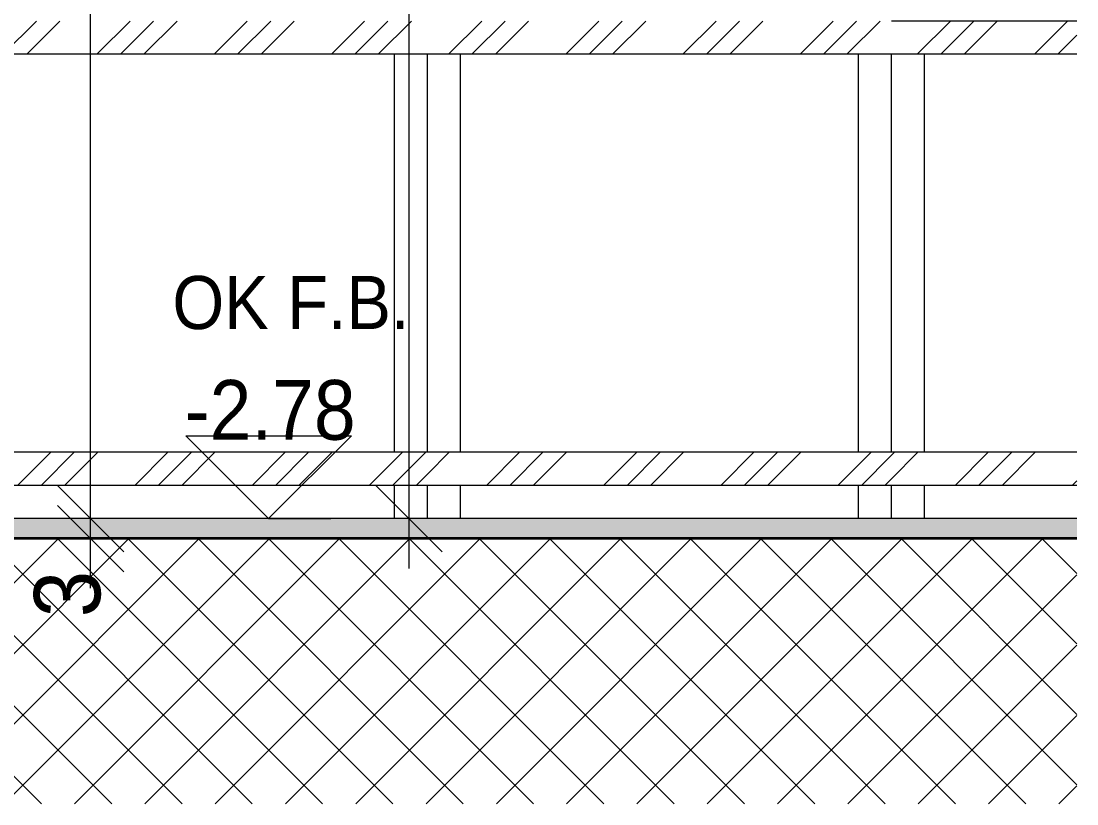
# Model space of a CAD drawing. Header units: metres. Extents: x -0.64 to 0.89, y -0.01 to 0.61.
# Drawn here: x 0.3957 to 0.42755, y 0.14365 to 0.16725 of the extents above; entities that cross this region are included whole.
import ezdxf
from ezdxf.xclip import XClip

# ---------------------------------------------------------------- set-up
doc = ezdxf.new("R2010")
doc.units = ezdxf.units.M
doc.header["$MEASUREMENT"] = 0
doc.header["$XCLIPFRAME"] = 0
for name, color, linetype in [('011_Stift 1.Grau', 7, 'Continuous'), ('035 Decken', 7, 'Continuous'), ('035 Decken Bauteilschraffuren', 7, 'Continuous'), ('035 Decken Schichttrennlinien', 7, 'Continuous'), ('120 Bemassungen Detail', 7, 'Continuous'), ('255 Plangrafiken', 7, 'Continuous'), ('255 Plangrafiken Bauteilschraffuren', 7, 'Continuous')]:
    doc.layers.add(name, color=color, linetype=linetype)
doc.styles.add('ERSTELLTER_STIL_5', font='Arial.ttf', dxfattribs={"width": 0.9})
pattern_1 = [(45, (-2.970789, 0.2078478), (-0.001767767, 0.001767767), []), (45, (-2.9711427, 0.2082014), (-0.001767767, 0.001767767), []), (45, (-2.9714962, 0.208555), (-0.001767767, 0.001767767), [])]

# ---------------------------------------------------------------- blocks, each defined once
blk = doc.blocks.new('Zeichnung_3_2', base_point=(-2.970789, 0.207848))
at = {"layer": '035 Decken Bauteilschraffuren', "linetype": 'Continuous', "lineweight": 0, "true_color": 0x000000}
h = blk.add_hatch(dxfattribs=at)
h.set_pattern_fill('Unterlagsboden_0002', color=18, style=0, pattern_type=2)
h.set_pattern_definition([(45, (-2.9707891, 0.2098478), (-0.0006363961, 0.0006363961), [0, -0.0006, 0, -0.0009]), (110, (-2.9687891, 0.2098478), (0.00084572336, 0.00030781813), [0, -0.00044, 0, -0.00076])])
h.paths.add_polyline_path([(0.427551, 0.152248), (0.371045, 0.152248), (0.371045, 0.151648), (0.427551, 0.151648)])
h = blk.add_hatch(dxfattribs=at)
h.set_pattern_fill('Beton_0002', color=18, style=0, pattern_type=2)
h.set_pattern_definition([(45, (-2.9707891, 0.2078478), (-0.0010606602, 0.0010606602), []), (135, (-2.9707891, 0.2078478), (0.0010606602, 0.0010606602), [])])
h.paths.add_polyline_path([(0.371045, 0.143648), (0.427551, 0.143648), (0.427551, 0.151648), (0.371045, 0.151648)])
at = {"layer": '255 Plangrafiken Bauteilschraffuren', "linetype": 'Continuous', "lineweight": 0, "true_color": 0x000000}
h = blk.add_hatch(dxfattribs=at)
h.set_pattern_fill('Holzwerkstoff_0002', color=18, style=0, pattern_type=2)
h.set_pattern_definition(pattern_1)
h.paths.add_polyline_path([(0.407958, 0.167247), (0.393958, 0.167247), (0.393958, 0.166247), (0.407958, 0.166247)])
h = blk.add_hatch(dxfattribs=at)
h.set_pattern_fill('Holzwerkstoff_0002', color=18, style=0, pattern_type=2)
h.set_pattern_definition(pattern_1)
h.paths.add_polyline_path([(0.421958, 0.167247), (0.407958, 0.167247), (0.407958, 0.166247), (0.421958, 0.166247)])
h = blk.add_hatch(dxfattribs=at)
h.set_pattern_fill('Holzwerkstoff_0002', color=18, style=0, pattern_type=2)
h.set_pattern_definition(pattern_1)
h.paths.add_polyline_path([(0.421958, 0.166247), (0.427551, 0.166247), (0.427551, 0.167247), (0.421958, 0.167247)])
h = blk.add_hatch(dxfattribs=at)
h.set_pattern_fill('Holzwerkstoff_0002', color=18, style=0, pattern_type=2)
h.set_pattern_definition(pattern_1)
h.paths.add_polyline_path([(0.407958, 0.154247), (0.393958, 0.154247), (0.393958, 0.153247), (0.407958, 0.153247)])
h = blk.add_hatch(dxfattribs=at)
h.set_pattern_fill('Holzwerkstoff_0002', color=18, style=0, pattern_type=2)
h.set_pattern_definition(pattern_1)
h.paths.add_polyline_path([(0.421958, 0.154247), (0.407958, 0.154247), (0.407958, 0.153247), (0.421958, 0.153247)])
h = blk.add_hatch(dxfattribs=at)
h.set_pattern_fill('Holzwerkstoff_0002', color=18, style=0, pattern_type=2)
h.set_pattern_definition(pattern_1)
h.paths.add_polyline_path([(0.421958, 0.153247), (0.427551, 0.153247), (0.427551, 0.154247), (0.421958, 0.154247)])
at = {"layer": '035 Decken', "color": 7, "linetype": 'Continuous', "lineweight": 20, "ltscale": 1000, "flags": 128}
blk.add_lwpolyline([(0.427551, 0.152248), (0.371045, 0.152248), (0.342958, 0.152248)], dxfattribs=at)
at = {"layer": '035 Decken Schichttrennlinien', "color": 7, "linetype": 'Continuous', "lineweight": 35, "ltscale": 1000, "flags": 128}
blk.add_lwpolyline([(0.427551, 0.151648), (0.371045, 0.151648), (0.342958, 0.151648)], dxfattribs=at)
at = {"layer": '120 Bemassungen Detail', "color": 7, "linetype": 'Continuous', "lineweight": 13, "ltscale": 1000}
for p, q in [((0.407404, 0.152248), (0.407404, 0.197448)), ((0.397794, 0.152248), (0.397794, 0.193148)), ((0.403164, 0.152248), (0.400664, 0.154748)), ((0.400664, 0.154748), (0.405664, 0.154748)), ((0.405664, 0.154748), (0.403164, 0.152248)), ((0.396794, 0.153248), (0.398794, 0.151248)), ((0.406404, 0.153248), (0.408404, 0.151248)), ((0.398794, 0.150648), (0.396794, 0.152648)), ((0.399794, 0.152248), (0.395919, 0.152248)), ((0.397794, 0.151648), (0.397794, 0.152248)), ((0.403164, 0.152248), (0.401164, 0.152248)), ((0.403164, 0.152248), (0.405039, 0.152248)), ((0.409404, 0.152248), (0.405529, 0.152248)), ((0.407404, 0.150748), (0.407404, 0.152248)), ((0.399794, 0.151648), (0.395919, 0.151648)), ((0.397794, 0.150148), (0.397794, 0.151648))]:
    blk.add_line(p, q, dxfattribs=at)
at = {"layer": '255 Plangrafiken', "color": 7, "linetype": 'Continuous', "lineweight": 13, "ltscale": 1000}
for p, q in [((0.427551, 0.167247), (0.421958, 0.167247)), ((0.407958, 0.166247), (0.393958, 0.166247)), ((0.406958, 0.154247), (0.406958, 0.166247)), ((0.421958, 0.166247), (0.407958, 0.166247)), ((0.407958, 0.154247), (0.407958, 0.166247)), ((0.408958, 0.154247), (0.408958, 0.166247)), ((0.420958, 0.154247), (0.420958, 0.166247)), ((0.427551, 0.166247), (0.421958, 0.166247)), ((0.421958, 0.154247), (0.421958, 0.166247)), ((0.422958, 0.154247), (0.422958, 0.166247)), ((0.407958, 0.154247), (0.393958, 0.154247)), ((0.421958, 0.154247), (0.407958, 0.154247)), ((0.427551, 0.154247), (0.421958, 0.154247)), ((0.407958, 0.153247), (0.393958, 0.153247)), ((0.406958, 0.152247), (0.406958, 0.153247)), ((0.421958, 0.153247), (0.407958, 0.153247)), ((0.407958, 0.152247), (0.407958, 0.153247)), ((0.408958, 0.152247), (0.408958, 0.153247)), ((0.420958, 0.152247), (0.420958, 0.153247)), ((0.427551, 0.153247), (0.421958, 0.153247)), ((0.421958, 0.152247), (0.421958, 0.153247)), ((0.422958, 0.152247), (0.422958, 0.153247))]:
    blk.add_line(p, q, dxfattribs=at)
at = {"layer": '120 Bemassungen Detail', "color": 7, "linetype": 'Continuous', "lineweight": 13, "attachment_point": 7, "style": 'ERSTELLTER_STIL_5'}
for s, insert, char_height in [('\\A1;{\\pql;\\fArial|b0|i0|c0|p0;\\W0.900000;OK F.B.}', (0.400261, 0.157941), 0.0016), ('\\A1;{\\pql;\\fArial|b0|i0|c0|p0;\\W0.900000;-2.78}', (0.400632, 0.154601), 0.0018)]:
    blk.add_mtext(s, dxfattribs=dict(at, insert=insert, char_height=char_height))
at = {"layer": '120 Bemassungen Detail', "color": 7, "linetype": 'Continuous', "lineweight": 13, "insert": (0.398114, 0.149275), "char_height": 0.002, "attachment_point": 7, "rotation": 90, "style": 'ERSTELLTER_STIL_5'}
blk.add_mtext('\\A1;{\\pql;\\fArial|b0|i0|c0|p0;\\W0.900000;3}', dxfattribs=at)

msp = doc.modelspace()

# ---------------------------------------------------------------- block references
at = {"layer": '011_Stift 1.Grau', "color": 7, "linetype": 'Continuous', "lineweight": 13, "ltscale": 1000}
ref = msp.add_blockref('Zeichnung_3_2', (-2.970789, 0.207848), dxfattribs=at)
XClip(ref).set_block_clipping_path([(0.2175707065, 0.1288228011), (0.427550655, 0.270042583)])

doc.saveas('drawing.dxf')
